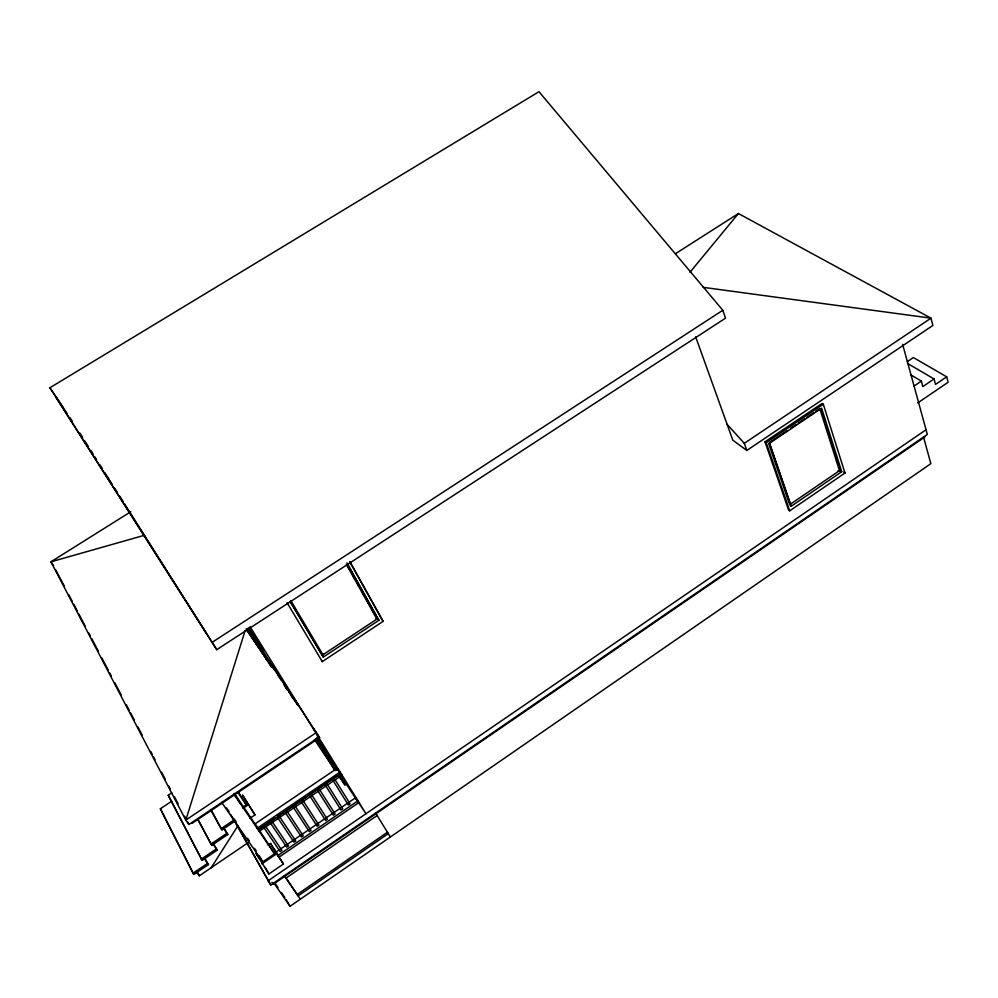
<?xml version="1.0" encoding="UTF-8"?>
<svg xmlns="http://www.w3.org/2000/svg" width="998" height="998" viewBox="0 0 998 998"><rect width="100%" height="100%" fill="white"/><g stroke="black" fill="none" stroke-linecap="round" stroke-linejoin="round"><path stroke-width="1.5" d="M790.69 503.154L790.491 504.14L769.333 442.638L787.01 430.762M247.304 628.703L250.71 633.755L250.897 633.106M245.109 630.724L185.803 820.094L188.934 824.473L319.235 736.973M320.894 746.392L325.148 752.754M323.452 653.64L322.953 654.75L290.867 600.659M211.152 867.761L237.749 826.082M690.005 272.242L738.408 213.535L930.997 318.162L932.893 325.473L746.816 450.435L732.806 440.168L695.681 336.887M273.801 882.893L290.031 906.309L930.86 463.671L923.499 437.012M297.292 894.433L387.349 832.295L388.272 833.667L298.128 895.88L286.014 877.953M230.65 814.393L270.782 885.039L927.329 434.442L902.629 344.31M924.971 436.887L273.24 884.253L271.905 882.332M285.977 878.128L377.132 815.528L376.209 814.168M791.14 506.298L841.726 471.73L821.628 408.194L769.458 443.287L791.14 506.298L789.705 504.689L840.266 470.145L841.726 471.73M279.128 857.082L358.756 802.666L357.696 800.97L277.993 855.411L279.128 857.082L276.047 852.055L355.562 797.776L358.756 802.666M789.742 510.814L844.994 473.027L823.325 404.252L822.078 403.441L765.004 441.802L788.557 509.916L789.742 510.814L766.202 442.663L765.004 441.802M259.705 858.717L255.999 853.352L268.911 873.974L283.457 864.006L270.533 843.46L268.113 845.106M267.926 880.935L926.044 429.764M917.686 402.98L948.1 382.271L946.69 376.82L913.382 357.558L907.294 361.663M221.606 802.342L262.736 861.873L274.562 853.801L259.355 830.199M261.9 863.844L276.533 853.851L270.533 843.46M259.43 831.184L341.79 775.309L337.237 768.248L254.927 823.974L259.43 831.184L256.099 825.695M341.029 779.251L339.831 776.344L345.246 784.678L339.32 776.694M196.706 872.514L196.119 871.354L199.351 875.782L248.502 842.412M946.69 376.82L935.513 384.417L934.066 378.953L922.826 386.588L921.354 381.111L910.8 374.861M249.887 818.335L254.989 814.879L242.626 795.219L254.989 814.879M197.741 819.383L211.763 845.343L227.781 834.515L223.115 827.591L223.739 828.727M213.173 844.395L212.562 843.248L217.252 850.134L202.22 860.313L201.334 859.078L216.379 848.899L213.597 843.684M257.322 828.153L339.869 772.202M203.729 857.731L208.432 864.567L193.899 874.423L193.001 873.213L207.547 863.345L205.526 859.453M258.257 829.463L274.999 818.098M277.581 816.352L305.924 797.14M308.494 795.394L336.837 776.182M258.494 829.874L340.692 773.562M913.819 386.214L921.354 381.111M242.489 807.394L246.294 804.825L238.36 791.963M243.05 808.318L248.19 804.85M324.961 753.353L317.489 741.963L323.028 749.298L316.591 738.944M234.655 821.354L221.98 829.912L221.094 828.664L233.694 820.156M210.89 844.108L226.92 833.268L224.824 829.45M191.99 823.412L319.61 737.697L260.041 646.854M322.092 747.839L317.314 741.339L323.115 749.249M766.202 442.663L823.325 404.252M319.959 744.945L335.802 769.67M790.79 428.204L795.843 424.811M798.363 423.115L804.675 418.873M807.195 417.176L813.507 412.935M816.027 411.238L819.82 408.693L839.48 470.682L838.083 470.794M322.841 749.236L334.991 769.757M746.816 450.435L744.296 443.324L930.997 318.162L703.216 287.349M316.441 732.482L185.803 820.094L50.923 561.824L130.838 511.7M193.001 873.213L160.354 808.779L171.731 801.194M201.334 859.078L168.238 795.244L171.831 792.861M290.356 601.906L323.277 657.096L378.953 620.269L346.942 562.835M321.518 660.539L322.292 661.612L383.095 621.367L349.911 561.637M322.08 655.337L377.731 618.535L347.653 564.569M247.392 629.102L267.689 661.125L250.336 633.206M247.067 628.802L271.593 667.188L272.142 666.826L248.415 628.628M248.801 627.667L263.472 651.282L261.75 652.405L246.568 629.788M267.177 659.304L262.187 652.53L268.25 660.763M250.71 633.755L247.866 628.328M212.075 642.388L722.802 310.266L538.982 91.691L49.9 387.76L216.753 649.673L725.521 318.162L722.802 310.266M248.652 629.439L248.053 629.8L267.689 661.125M675.584 253.642L738.408 213.535M144.523 535.265L50.923 561.824L53.655 565.766M333.033 767.262L335.178 766.738L317.813 738.807M375.597 619.172L376.87 619.109L346.393 564.481M262.187 652.53L272.142 666.826M907.556 363.447L934.066 378.953M843.772 472.179L844.994 473.027M727.143 424.399L744.296 443.324M383.095 621.367L349.849 561.986M160.354 808.779L193.899 874.423M207.547 863.345L208.432 864.567M168.238 795.244L202.22 860.313M216.379 848.899L217.252 850.134M377.731 618.535L378.953 620.269M226.92 833.268L227.781 834.515M275.46 883.879L278.018 887.571M281.424 892.486L284.829 897.414M226.558 807.906L229.166 811.698M234.405 819.283L236.152 821.816M247.492 838.245L249.238 840.765M254.465 848.35L256.212 850.882M284.268 875.708L300.336 899.186M61.078 404.677L55.813 396.979L205.912 632.645M62.824 407.246L67.203 413.659M69.835 417.513L72.455 421.368M49.9 387.76L63.46 407.695M276.533 853.851L283.457 864.006M234.318 793.447L257.621 827.666M233.869 794.121L274.562 853.801M263.759 827.379L280.164 851.581L281.923 850.383L265.543 826.182M237.636 792.075L246.294 804.825M250.76 632.146L252.506 634.853M254.103 637.123L261.152 647.69M250.785 632.458L252.482 634.965M254.166 637.473L263.472 651.282M270.383 822.888L286.7 847.127L288.447 845.93L272.167 821.678M264.208 654.339L298.04 704.675M270.096 663.508L274.45 669.982M277.931 675.159L281.399 680.324M284.006 684.216L297.915 704.912M283.794 684.379L286.401 688.246M288.996 692.125L292.476 697.29M295.071 701.17L297.678 705.05M319.61 737.697L312.935 727.767L317.476 735.089L315.879 732.806M284.817 686.125L287.424 690.005M290.892 695.182L294.373 700.359M246.082 628.865L259.018 648.139M341.79 775.309L338.584 770.394M322.591 747.901L324.275 750.421M324.724 750.995L337.586 770.468L317.077 737.435M330.787 761.025L335.079 767.45M341.091 776.444L365.979 813.707L315.917 732.956M314.407 739.468L334.979 770.356L315.892 739.381M279.565 816.663L295.745 840.94L293.986 842.137L277.793 817.861M285.416 812.696L301.508 837.01L303.255 835.813L287.187 811.486M254.964 639.144L257.496 642.999M293.35 807.307L309.318 831.671L311.064 830.486L295.121 806.11M301.334 801.893L317.189 826.294L318.923 825.109L303.105 800.695M311.7 794.87L327.394 819.333L325.66 820.518L309.929 796.067M317.788 790.728L333.407 815.229L335.141 814.044L319.547 789.543M327.282 784.291L342.751 808.842L341.029 810.027L325.523 785.488M79.915 433.169L82.585 437.286M84.892 441.054L88.373 446.468M90.855 450.397L93.35 454.327M94.835 456.797L96.494 459.417M99.812 464.669L102.457 468.748M104.79 472.541L109.081 479.24M109.755 480.412L112.25 484.354M114.733 488.296L117.365 492.351M119.71 496.168L123.166 501.532M124.675 504.04L216.753 649.673M334.742 779.238L350.111 803.827L348.377 804.999L332.983 780.424M316.491 738.395L336.214 770.132M339.495 775.421L345.246 784.678M339.819 776.332L341.541 778.902M247.928 628.877L262.873 652.767M316.541 738.907L335.627 769.945M247.716 628.603L271.593 667.188M317.04 740.229L335.864 770.518M315.967 738.757L335.69 770.481M338.983 775.77L344.734 785.027M250.049 626.719L315.094 731.634M337.237 768.248L338.322 770.007M355.562 797.776L356.623 799.485M375.61 813.021L390.355 837.01M287.05 602.68L322.292 661.612M290.293 601.557L323.277 657.096M274.188 848.849L277.993 855.411M234.705 794.096L240.506 803.877M234.904 795.194L236.451 797.889M286.401 899.922L290.031 906.309M259.33 855.822L262.736 861.873M265.206 867.399L268.911 873.974M233.432 818.422L234.954 821.142M236.476 823.861L270.782 885.039M347.803 566.028L349.3 568.723M351.558 572.765L354.564 578.166M356.822 582.208L358.332 584.903M366.603 599.748L368.861 603.79M371.867 609.179L373.364 611.874M347.628 565.816L349.886 569.858M352.893 575.26L354.402 577.954M361.912 591.44L363.422 594.134M366.428 599.524L368.686 603.565M371.693 608.967L373.19 611.662M210.828 809.528L221.98 829.912M210.703 809.64L221.094 828.664M197.878 819.246L211.763 845.343M55.813 569.895L64.446 586.412M68.762 594.671L72.367 601.544M73.802 604.301L77.395 611.175M78.842 613.932L85.317 626.32M88.909 633.194L90.356 635.951M91.791 638.695L98.266 651.083M101.871 657.969L108.345 670.344M109.78 673.101L111.215 675.858M114.82 682.732L121.294 695.119M126.334 704.75L129.204 710.252M130.651 713.009L134.243 719.882M137.849 726.769L142.165 735.027M150.798 751.531L152.232 754.288M153.667 757.045L155.114 759.79M161.589 772.178L165.181 779.064M168.787 785.937L170.221 788.694M174.538 796.953L178.143 803.827M184.618 816.214L186.052 818.959M187.487 821.716L188.934 824.473M197.23 871.628L199.351 875.782M768.759 443.873L789.206 503.241M820.843 408.843L840.728 471.605"/></g></svg>
